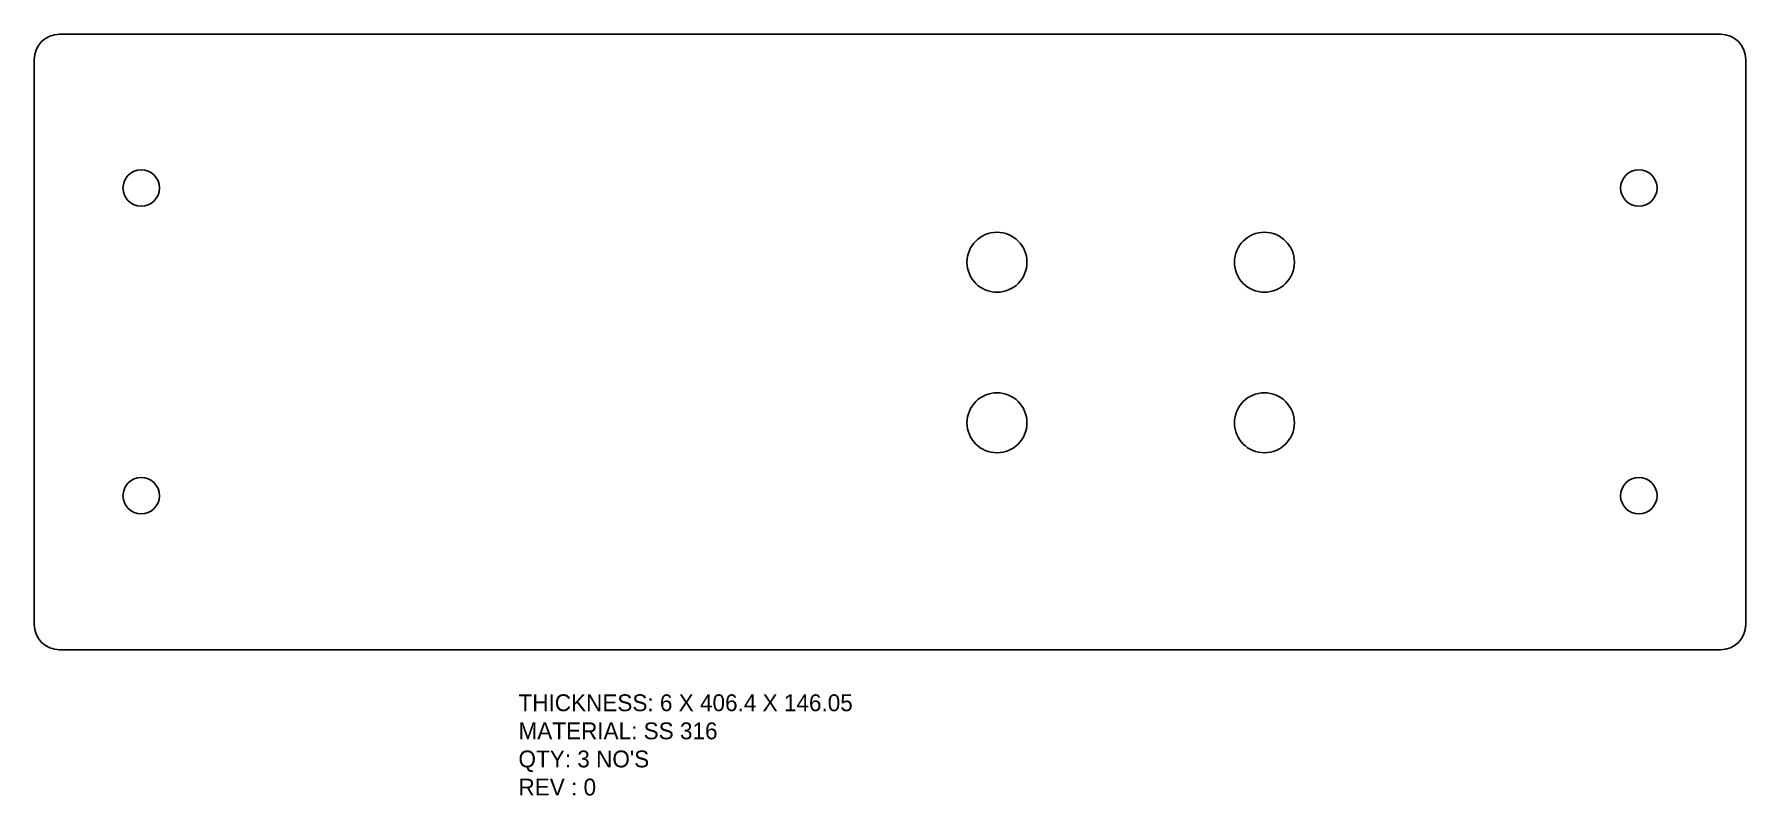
# Model space of a CAD drawing. Header units: inches. Extents: x 2325 to 2731, y -218 to -37.
import ezdxf

# ---------------------------------------------------------------- set-up
doc = ezdxf.new("R2010")
doc.units = ezdxf.units.IN
doc.header["$MEASUREMENT"] = 0
doc.layers.add('LaserCutting', color=3, linetype='Continuous')

msp = doc.modelspace()

# ---------------------------------------------------------------- linework, layer by layer
at = {"layer": 'LaserCutting'}
for p, q in [((2725.11, -36.9), (2330.71, -36.9)), ((2324.71, -42.9), (2324.71, -176.95)), ((2731.11, -176.95), (2731.11, -42.9)), ((2330.71, -182.95), (2725.11, -182.95))]:
    msp.add_line(p, q, dxfattribs=at)
for centre, radius in [((2350.11, -73.4), 4.33), ((2705.71, -73.4), 4.33), ((2553.31, -91), 7.12), ((2616.81, -91), 7.12), ((2553.31, -129.1), 7.12), ((2616.81, -129.1), 7.12), ((2350.11, -146.4), 4.33), ((2705.71, -146.4), 4.33)]:
    msp.add_circle(centre, radius, dxfattribs=at)
for centre, start, end in [((2330.71, -42.9), 90, 180), ((2725.11, -42.9), 0, 90), ((2330.71, -176.95), 180, 270), ((2725.11, -176.95), 270, 360)]:
    msp.add_arc(centre, 6, start, end, dxfattribs=at)

# ---------------------------------------------------------------- texts
at = {"layer": 'LaserCutting', "insert": (2439.69, -193.53), "char_height": 4, "width": 174.5146, "attachment_point": 1}
msp.add_mtext("{\\fCentury Gothic|b0|i0|c0|p18;THICKNESS: 6 X 406.4 X 146.05\\PMATERIAL: SS 316\\PQTY: 3 NO'S\\PREV : 0}", dxfattribs=at)

doc.saveas('drawing.dxf')
